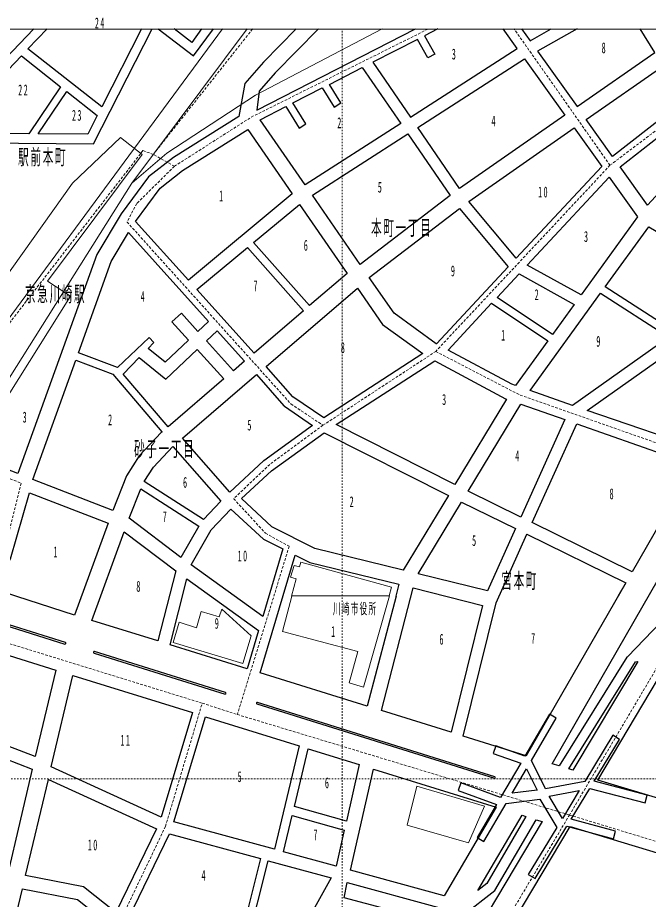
# Model space of a CAD drawing. Units: millimetres, scale not verified. Extents: x -73 to 79, y -72 to 79.
# Drawn here: x 5.7 to 47.8, y 20.1 to 78.9 of the extents above; entities that cross this region are included whole.
import ezdxf
from ezdxf.enums import TextEntityAlignment as Align

# ---------------------------------------------------------------- set-up
doc = ezdxf.new("R2010")
doc.units = ezdxf.units.MM
doc.header["$LTSCALE"] = 0.25
doc.linetypes.add('USER1', pattern=[0.70556, 0.35278, -0.35278])
doc.linetypes.add('USER3', pattern=[0.970145, 0.70556, -0.264585])
for name, color, linetype, lineweight in [('0-0_01 グリッド', 7, 'USER1', 18), ('0-C_13 町界', 30, 'USER3', 18), ('0-D_14 公・官庁施設', 7, 'Continuous', 18), ('1-2_19 鉄道駅', 6, 'Continuous', 18), ('1-3_20 鉄道', 7, 'Continuous', 18), ('1-D_30 公園・緑地', 3, 'Continuous', 18)]:
    doc.layers.add(name, color=color, linetype=linetype, lineweight=lineweight)
for name, color, linetype in [('0-2_03 施設名・公園名', 7, 'Continuous'), ('0-4_05 町名', 7, 'Continuous'), ('0-5_06 駅名・鉄道名', 7, 'Continuous'), ('0-6_07 街区符号', 7, 'Continuous'), ('1-4_21 デッキ・歩道橋', 7, 'Continuous'), ('1-8_25 分離帯等', 7, 'Continuous'), ('1-9_26 道路', 7, 'Continuous')]:
    doc.layers.add(name, color=color, linetype=linetype)
doc.styles.add('ＭＳ ゴシック', font='')
doc.styles.get('ＭＳ ゴシック').set_extended_font_data('MS Gothic')

msp = doc.modelspace()

# ---------------------------------------------------------------- linework, layer by layer
at = {"layer": '0-0_01 グリッド'}
for p, q in [((27.3666, -71.8565), (27.3666, 78.169)), ((77.3667, 28.1459), (-72.6227, 28.1459))]:
    msp.add_line(p, q, dxfattribs=at)
at = {"layer": '0-0_01 グリッド', "linetype": 'Continuous'}
msp.add_lwpolyline([(-72.6389, -71.8366), (77.3505, -71.8366), (77.3505, 78.1528), (-72.6389, 78.1528)], close=True, dxfattribs=at)
at = {"layer": '0-C_13 町界'}
for p, q in [((21.3845, 78.169), (14.7558, 69.8001)), ((45.2278, 69.0739), (38.8347, 78.169)), ((16.1683, 69.0078), (14.7558, 69.8001)), ((45.2278, 69.0739), (33.5978, 56.6515)), ((55.7237, 47.954), (42.5262, 25.7237)), ((2.0047, 38.1306), (18.0218, 33.1868)), ((18.0218, 33.1868), (20.3672, 32.4275)), ((20.3672, 32.4275), (42.5262, 25.7237)), ((29.4106, 3.7621), (42.5262, 25.7237)), ((42.5262, 25.7237), (64.1953, 19.1121))]:
    msp.add_line(p, q, dxfattribs=at)
for points in [[(16.1683, 69.0078), (21.2967, 72.2875), (33.1034, 78.169)], [(45.2278, 69.0739), (50.8716, 73.3459), (48.8135, 76.2852), (51.5837, 78.169)], [(14.7558, 69.8001), (14.0647, 70.053), (-0.9285, 50.6797), (5.9508, 47.8575), (4.8042, 43.3596), (2.0047, 38.1306)], [(16.1683, 69.0078), (13.6533, 66.5252), (13.0064, 65.2905), (23.9425, 53.1492), (26.0785, 51.7277)], [(26.0785, 51.7277), (33.5978, 56.6515), (39.2306, 53.7452), (55.7237, 47.954)], [(26.0785, 51.7277), (22.5314, 49.1212), (20.1212, 46.8281), (22.2379, 44.535), (23.8254, 43.6531), (20.3672, 32.4275)], [(6.3042, 3.5264), (12.7197, 10.9155), (10.0146, 13.3264), (15.5709, 24.9681), (18.0218, 33.1868)]]:
    msp.add_lwpolyline(points, dxfattribs=at)
at = {"layer": '0-D_14 公・官庁施設'}
for points in [[(24.5957, 42.5927), (24.5165, 42.273), (24.1665, 42.3722), (23.9177, 41.5922), (24.2974, 41.473), (23.9887, 40.3244), (24.0087, 40.3244), (24.0121, 40.3368), (30.4951, 40.3368), (30.6619, 40.9218)], [(24.0087, 40.3244), (23.3789, 37.9748), (28.4046, 36.6326), (27.8369, 34.5318), (28.7871, 34.2527), (30.5158, 40.3368), (30.4951, 40.3368), (24.0121, 40.3368)], [(21.2836, 37.6799), (19.3247, 39.4638), (19.1456, 38.9429), (17.9446, 39.2916), (17.6462, 38.2215), (16.4763, 38.5894), (16.078, 37.2396), (20.7358, 35.8292)], [(31.6982, 25.037), (35.7896, 23.8726), (36.8569, 26.3035), (32.3348, 27.6381)]]:
    msp.add_lwpolyline(points, close=True, dxfattribs=at)
at = {"layer": '1-2_19 鉄道駅'}
msp.add_lwpolyline([(12.5654, 70.935), (9.3614, 67.8778), (0.6591, 55.6476), (-0.1051, 53.6487), (1.306, 52.7082), (3.0851, 55.1074), (5.0688, 53.7073), (9.2436, 60.3516), (7.7029, 61.3369), (14.014, 69.7912)], close=True, dxfattribs=at)
at = {"layer": '1-3_20 鉄道'}
msp.add_line((21.0114, 78.169), (13.3178, 67.876), dxfattribs=at)
for points in [[(-72.6227, -40.1167), (-46.7878, -6.3824), (-9.1712, 40.3341), (-0.9491, 50.6474), (19.3764, 78.169)], [(4.7539, 54.2685), (13.3178, 67.876), (15.6612, 69.879), (21.5702, 73.7596), (30.0311, 78.169)]]:
    msp.add_lwpolyline(points, dxfattribs=at)
at = {"layer": '1-4_21 デッキ・歩道橋'}
for points in [[(47.7111, 27.0469), (44.1723, 27.9723), (45.8721, 30.769), (45.4194, 31.044), (43.5459, 27.9599), (40.9166, 27.4714), (39.9844, 29.3558), (41.6408, 32.1843), (41.184, 32.4516), (39.5468, 29.6556), (37.6196, 30.3332), (37.4446, 29.834), (39.274, 29.1905), (37.9221, 26.8822), (35.2721, 27.862), (35.0882, 27.3659), (37.6507, 26.4185), (36.3629, 24.2199), (36.819, 23.9525), (38.3038, 26.4868), (40.5439, 26.7748), (41.6787, 24.8868), (39.7749, 21.7538), (40.2276, 21.4789), (42.3498, 24.973), (45.4587, 24.1248), (45.5978, 24.6357), (42.6364, 25.4429), (43.8856, 27.5003), (47.5781, 26.535)], [(38.709, 27.1792), (39.664, 28.8094), (40.3654, 27.3921)], [(42.0514, 25.5001), (41.1612, 26.9787), (43.1773, 27.3535)]]:
    msp.add_lwpolyline(points, close=True, dxfattribs=at)
at = {"layer": '1-8_25 分離帯等'}
for p, q in [((3.4069, 38.8389), (8.8667, 37.1329)), ((8.8987, 37.2334), (3.4386, 38.9398)), ((10.8097, 36.5258), (19.5438, 33.7963)), ((19.5755, 33.8972), (10.8414, 36.6264)), ((21.6708, 33.131), (37.5156, 28.18)), ((37.5473, 28.2813), (21.7025, 33.2323))]:
    msp.add_line(p, q, dxfattribs=at)
for centre, radius, start, end in [((8.8812, 37.1867), 0.0558, 254.87706, 339.66184), ((8.8803, 37.1815), 0.0551, 345.02893, 70.46345), ((10.8273, 36.577), 0.0541, 163.95253, 251.07142), ((10.8268, 36.5738), 0.0547, 74.4903, 160.53365), ((19.5584, 33.8498), 0.0555, 254.71035, 340.29491), ((19.557, 33.845), 0.0554, 345.42845, 70.53041), ((21.6897, 33.183), 0.0553, 164.45343, 250.08547), ((21.6879, 33.1795), 0.0547, 74.55527, 160.47005), ((37.5291, 28.2297), 0.0547, 344.19945, 70.58063), ((37.5302, 28.2326), 0.0545, 254.49366, 340.99943)]:
    msp.add_arc(centre, radius, start, end, dxfattribs=at)
at = {"layer": '1-9_26 道路'}
for points in [[(-9.0831, 54.233), (-5.9542, 61.2301), (-4.5548, 65.6626), (-5.8205, 69.5204), (-4.1696, 71.05), (-3.1168, 67.8295), (6.7945, 78.169)], [(24.297, 78.169), (22.1214, 75.9655), (20.8716, 74.5241), (20.454, 72.3247), (16.1083, 69.5893), (14.443, 68.2939), (12.6212, 65.8334), (10.9937, 63.1214), (5.7303, 48.5014), (-1.162, 51.1683), (0.6129, 57.5066), (2.6455, 66.4308), (3.2505, 70.5725), (10.767, 70.5023), (14.6876, 78.169)], [(13.9744, 78.169), (11.3141, 72.9669), (6.3972, 76.8364), (7.6743, 78.169)], [(15.0941, 78.169), (17.4471, 76.381), (18.769, 78.169)], [(17.979, 78.169), (17.3189, 77.276), (16.1442, 78.169)], [(25.7833, 78.169), (22.898, 75.2469), (21.8321, 74.017), (21.675, 72.7423), (32.2594, 78.169)], [(33.7522, 78.169), (32.8468, 77.7074), (33.5372, 76.4995), (33.0776, 76.237), (32.3748, 77.4662), (29.3948, 75.9476), (31.9166, 72.2896), (39.0363, 76.873), (38.1095, 78.169)], [(39.3243, 78.169), (39.8934, 77.3732), (41.3097, 78.169)], [(43.0388, 78.169), (40.3888, 76.68), (43.0292, 72.9889), (48.221, 76.6077), (47.2408, 78.169)]]:
    msp.add_lwpolyline(points, dxfattribs=at)
for points in [[(8.5697, 74.3191), (6.4496, 71.1782), (1.0215, 71.2285), (5.9556, 76.3755)], [(42.2182, 72.4239), (35.1964, 67.5298), (32.3968, 71.5923), (39.5289, 76.1839)], [(24.0734, 73.2335), (26.0337, 74.2333), (26.8289, 72.9607), (27.2781, 73.2411), (26.5071, 74.4745), (28.6975, 75.5921), (31.2641, 71.8693), (24.8948, 67.7703), (21.8844, 72.118), (23.6001, 72.9931), (24.4958, 71.5606), (24.9444, 71.841)], [(45.4042, 69.6682), (43.6445, 72.1277), (48.8142, 75.7313), (50.4472, 73.6001)], [(11.0199, 72.3909), (10.3805, 71.141), (7.0842, 71.172), (8.9859, 73.9901)], [(47.7304, 66.415), (45.8969, 68.9788), (51.0177, 72.9703), (52.5529, 71.6357)], [(24.0273, 67.1639), (17.1047, 61.4099), (13.5665, 65.3325), (15.2071, 67.5477), (16.7167, 68.7218), (21.0569, 71.4545)], [(44.6759, 68.9871), (38.975, 62.8727), (35.802, 66.6623), (42.8342, 71.5634)], [(34.5742, 67.0661), (28.5666, 62.4662), (25.3771, 67.0737), (31.7443, 71.1727)], [(39.7039, 62.4131), (45.1782, 68.285), (47.073, 65.6357), (43.3027, 60.4301)], [(27.696, 61.8647), (25.1828, 59.7128), (21.451, 63.9221), (24.511, 66.4646)], [(38.4417, 62.3012), (33.6481, 57.1586), (33.6281, 57.169), (30.8197, 59.2119), (29.1695, 61.5956), (35.1808, 66.1979)], [(44.9088, 60.9641), (47.8172, 64.979), (52.6803, 62.1003), (49.5411, 57.9855)], [(18.4421, 58.6628), (17.7303, 57.9903), (16.6327, 59.1981), (16.0057, 58.6283), (17.115, 57.4081), (15.5516, 55.9287), (14.4133, 56.8541), (14.8047, 57.2613), (14.474, 57.5789), (12.3697, 55.5904), (9.7597, 56.5688), (11.9542, 62.6656), (13.1035, 64.5815)], [(24.7811, 59.369), (21.4882, 56.5495), (17.6724, 60.7801), (21.0438, 63.5831)], [(42.8438, 59.7969), (41.3921, 57.7925), (37.6947, 60.2572), (39.1582, 61.8275)], [(51.7749, 49.959), (43.7154, 52.7034), (49.9394, 57.1118), (53.4141, 61.6662), (57.3622, 59.3291)], [(30.0528, 58.4616), (32.7386, 56.5082), (26.126, 52.2342), (24.0686, 53.6329), (22.2889, 55.6559), (28.3819, 60.8732)], [(42.7356, 53.0465), (39.8955, 54.0436), (44.5981, 60.5348), (49.1635, 57.5989)], [(41.0813, 57.3646), (38.9226, 54.3846), (38.6752, 54.4714), (34.4205, 56.7459), (37.3289, 59.8658)], [(20.8447, 55.999), (20.1116, 55.3713), (18.3001, 57.364), (19.0091, 58.0344)], [(19.468, 54.8201), (15.7404, 51.6296), (12.7583, 55.1329), (13.8249, 56.2408), (15.5936, 54.8035), (17.6848, 56.7817)], [(12.0555, 55.1425), (15.3387, 51.2847), (15.3173, 51.2668), (15.2925, 51.2454), (13.8215, 49.682), (12.9657, 48.3515), (12.0624, 46.0502), (6.7176, 48.1186), (9.5798, 56.0707)], [(38.248, 53.4999), (38.3307, 53.471), (34.8856, 47.7734), (26.9694, 51.7712), (33.5386, 56.0169)], [(23.4685, 53.0334), (23.5043, 52.9928), (25.384, 51.7147), (22.138, 49.3616), (22.118, 49.3472), (19.8594, 47.2698), (16.7043, 50.8754), (21.6453, 55.1053)], [(39.2699, 45.6072), (35.771, 47.329), (39.2829, 53.1368), (42.2085, 52.1102)], [(50.1185, 47.8596), (46.701, 41.9498), (40.0305, 45.2323), (43.0106, 51.8294), (51.1128, 48.9854)], [(34.446, 47.0465), (31.4329, 42.0635), (25.5452, 43.5118), (22.6706, 44.9491), (20.6352, 46.8336), (22.6547, 48.6912), (26.1598, 51.2316)], [(16.067, 50.3183), (19.2675, 46.66), (18.1024, 45.4335), (14.1501, 47.9753), (14.7709, 48.9406)], [(11.7406, 45.1917), (9.5109, 39.0649), (4.0497, 40.8109), (5.2383, 42.8104), (6.4875, 47.2243)], [(17.7916, 45.0049), (16.5962, 42.9138), (13.1435, 45.5224), (13.9179, 47.4951)], [(32.4375, 41.8161), (35.3314, 46.6014), (38.9212, 44.8348), (37.045, 40.6827)], [(19.9359, 46.1349), (22.1028, 44.1285), (23.3948, 43.4829), (22.0601, 38.9581), (17.2845, 42.4108), (18.6219, 44.7507)], [(16.2537, 42.0229), (15.0652, 37.3354), (10.6575, 38.708), (12.81, 44.6246)], [(39.6406, 29.6818), (35.4396, 30.9902), (37.6362, 39.8724), (39.6812, 44.4606), (46.2758, 41.2146)], [(25.2021, 42.5789), (31.1421, 41.1175), (30.9347, 40.3244), (30.954, 40.3244), (29.0358, 32.9842), (21.8941, 35.2084), (24.2271, 43.066)], [(21.7818, 38.0296), (21.0183, 35.482), (15.8748, 37.0832), (16.9917, 41.493)], [(48.6488, 38.6149), (46.3875, 36.2778), (46.3606, 36.2502), (41.8461, 28.9948), (41.3672, 29.1436), (48.4683, 41.482), (49.8257, 40.6503)], [(36.7212, 39.6995), (34.6286, 31.2424), (29.9804, 32.6911), (32.1006, 40.8818)], [(6.8837, 29.6211), (-0.8134, 32.5639), (1.9985, 37.3409), (8.2514, 35.3931)], [(49.4454, 36.5058), (54.1149, 34.1149), (50.051, 26.3593), (44.4134, 28.0577)], [(42.7501, 28.713), (42.4821, 28.8032), (46.9194, 35.9464), (47.0765, 35.976)], [(17.3686, 32.5536), (15.2753, 25.5876), (7.9551, 28.9355), (9.4, 35.0355)], [(24.4875, 30.3363), (22.8366, 23.4344), (16.1366, 25.2699), (18.2443, 32.2807)], [(4.1772, 18.1975), (-0.7231, 22.0446), (-0.7004, 22.0343), (3.0031, 30.1985), (6.6866, 28.7895)], [(28.4977, 29.0878), (27.6412, 25.3216), (24.1754, 26.3007), (25.096, 30.1475)], [(37.6327, 26.2428), (34.1545, 20.3331), (27.9106, 22.0439), (29.4437, 28.7929)], [(12.2684, 19.2148), (10.0911, 20.9415), (6.2388, 21.6953), (7.7553, 28.0956), (14.9708, 24.7952)], [(27.5006, 24.7015), (26.9563, 22.3051), (23.4499, 23.2663), (24.028, 25.6827)], [(34.0622, 14.1277), (32.7696, 14.5026), (35.4382, 19.0377), (37.548, 20.6783), (40.3082, 25.4098), (40.7079, 25.2851)], [(39.3615, 25.704), (39.6171, 25.6248), (37.0071, 21.151), (36.4083, 20.6859)], [(35.6456, 13.3402), (42.5675, 24.9599), (58.2242, 20.2125), (55.6231, 9.1289)], [(21.903, 22.8122), (20.5029, 17.2097), (13.0939, 18.8145), (15.8355, 24.4748)], [(26.6173, 21.521), (23.8288, 16.4897), (21.0197, 17.0981), (22.4136, 22.6723)], [(33.7094, 19.5772), (33.1816, 18.6801), (27.5006, 20.1898), (27.7025, 21.2233)], [(9.6839, 13.8756), (5.2169, 17.3813), (6.0272, 20.8023), (9.6956, 20.0843), (11.8591, 18.3687)]]:
    msp.add_lwpolyline(points, close=True, dxfattribs=at)
at = {"layer": '1-D_30 公園・緑地'}
msp.add_lwpolyline([(45.8025, 40.3368), (45.768, 40.3368), (46.2758, 41.2146), (39.6812, 44.4606), (37.8119, 40.3244), (37.8408, 40.3244), (37.6362, 39.8724), (35.4396, 30.9902), (39.6406, 29.6818)], close=True, dxfattribs=at)

# ---------------------------------------------------------------- texts
at = {"layer": '0-2_03 施設名・公園名', "insert": (26.7407, 39.0463), "char_height": 0.7244, "attachment_point": 7, "style": 'ＭＳ ゴシック'}
msp.add_mtext('\\T1.17;\\W0.5;川崎市役所', dxfattribs=at)
at = {"layer": '0-4_05 町名', "char_height": 1.028, "attachment_point": 7, "style": 'ＭＳ ゴシック'}
for s, insert in [('\\T1.17;\\W0.5;駅前本町', (5.7413, 68.9967)), ('\\T1.17;\\W0.5;本町一丁目', (29.2907, 64.2831)), ('\\T1.17;\\W0.5;砂子一丁目', (13.4708, 49.528)), ('\\T1.17;\\W0.5;宮本町', (37.9807, 40.7351))]:
    msp.add_mtext(s, dxfattribs=dict(at, insert=insert))
at = {"layer": '0-5_06 駅名・鉄道名', "insert": (6.1933, 59.8562), "char_height": 1.028, "attachment_point": 7, "style": 'ＭＳ ゴシック'}
msp.add_mtext('\\T1.17;\\W0.5;京急川崎駅', dxfattribs=at)
at = {"layer": '0-6_07 街区符号', "style": 'ＭＳ ゴシック', "width": 0.5}
for s, p in [('8', (44.669, 76.329)), ('3', (34.6741, 75.9173)), ('4', (37.3192, 71.4486)), ('2', (27.03, 71.3312)), ('5', (29.7352, 67.0389)), ('1', (19.1518, 66.4511)), ('3', (43.4936, 63.7464)), ('6', (24.7962, 63.1583)), ('9', (34.6148, 61.4533)), ('7', (21.4448, 60.4539)), ('4', (13.9186, 59.7483)), ('2', (40.2007, 59.8658)), ('1', (37.9662, 57.161)), ('9', (44.3163, 56.7497)), ('8', (27.2657, 56.338)), ('3', (34.0271, 52.8691)), ('3', (6.0396, 51.6933)), ('2', (11.7434, 51.5169)), ('5', (21.0328, 51.1641)), ('4', (38.9074, 49.106)), ('6', (16.7409, 47.3421)), ('8', (45.1982, 46.578)), ('2', (27.8534, 46.0488)), ('7', (15.3883, 45.049)), ('5', (36.0259, 43.4615)), ('1', (8.0977, 42.6974)), ('8', (13.6244, 40.404)), ('9', (18.8575, 37.9349)), ('1', (26.6201, 37.3885)), ('6', (33.8507, 36.8765)), ('7', (39.9658, 36.9351)), ('5', (20.3865, 27.7043)), ('6', (26.2074, 27.2926)), ('7', (25.4425, 23.8237)), ('4', (17.9756, 21.1189))]:
    msp.add_text(s, height=0.7244, dxfattribs=at).set_placement(p, align=Align.BOTTOM_LEFT)
at = {"layer": '0-6_07 街区符号', "char_height": 0.7244, "attachment_point": 7, "style": 'ＭＳ ゴシック'}
for s, insert in [('\\T1.37;\\W0.45;24', (10.8614, 78.2104)), ('\\T1.37;\\W0.45;22', (5.7461, 73.7417)), ('\\T1.37;\\W0.45;23', (9.3325, 72.0367)), ('\\T1.37;\\W0.45;10', (40.4357, 66.9214)), ('\\T1.37;\\W0.45;10', (20.3865, 42.6385)), ('\\T1.37;\\W0.45;11', (12.5661, 30.3498)), ('\\T1.37;\\W0.45;10', (10.3908, 23.3531))]:
    msp.add_mtext(s, dxfattribs=dict(at, insert=insert))

doc.saveas('drawing.dxf')
